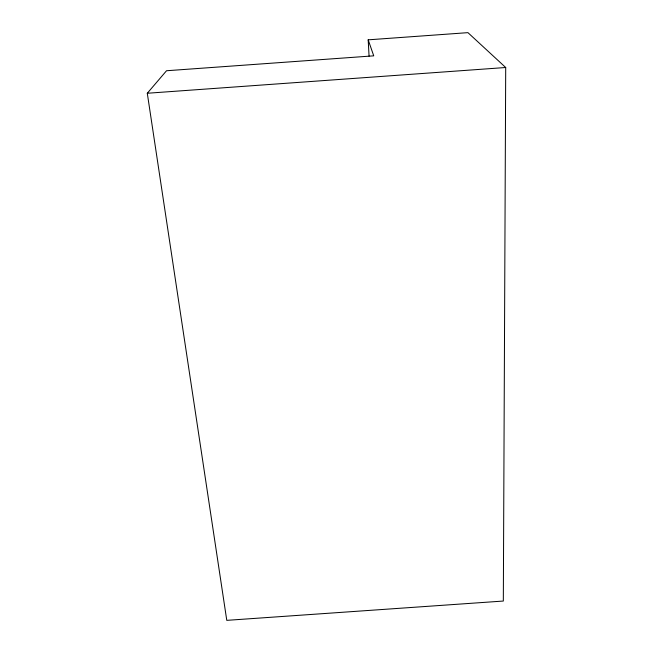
<?xml version="1.0" encoding="UTF-8"?>
<svg xmlns="http://www.w3.org/2000/svg" width="653" height="653" viewBox="0 0 653 653"><rect width="100%" height="100%" fill="white"/><g stroke="black" fill="none" stroke-linecap="round" stroke-linejoin="round"><path stroke-width="0.98" d="M505.708 67.504L503.324 601.046L226.779 620.35L147.292 93.257L166.531 70.744L373.736 55.84L368.186 39.833L467.932 32.65L505.708 67.504L147.292 93.257M368.186 39.833L369.067 56.125"/></g></svg>
